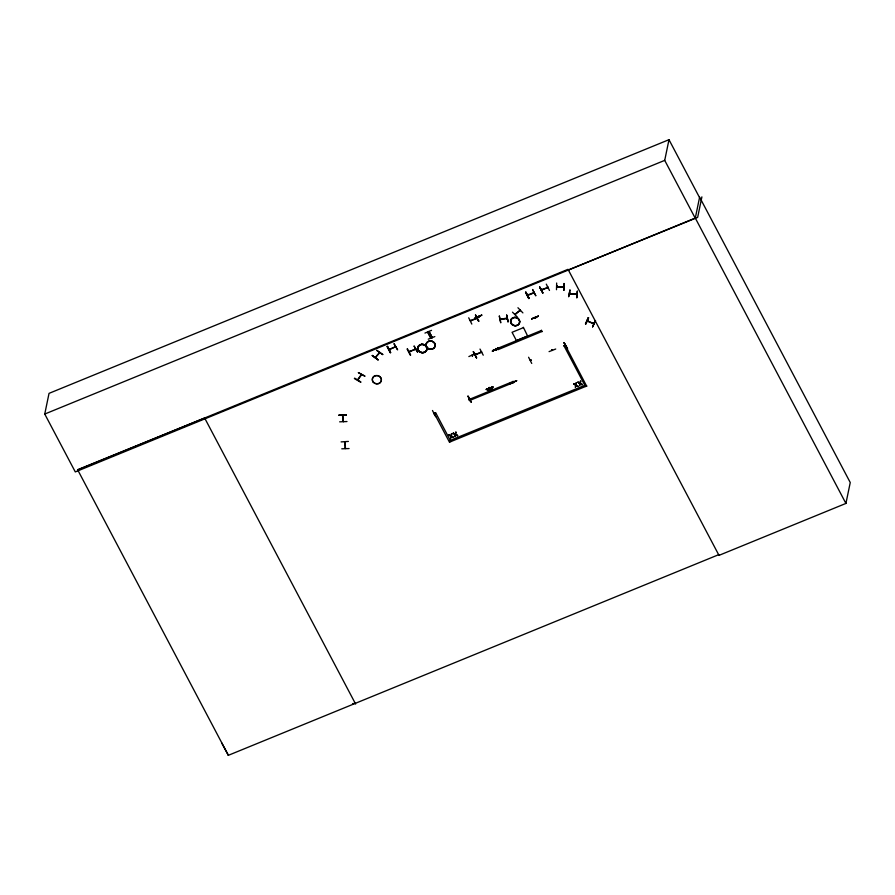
<?xml version="1.0" encoding="UTF-8"?>
<svg xmlns="http://www.w3.org/2000/svg" width="895" height="895" viewBox="0 0 895 895"><rect width="100%" height="100%" fill="white"/><g stroke="black" fill="none" stroke-linecap="round" stroke-linejoin="round"><path stroke-width="1.34" d="M472.023 355.349L472.37 355.975L472.705 355.427M478.97 317.266L478.657 316.685L478.926 317.21M489.397 387.457L489.688 387.58M535.523 318.049C534.639 317.982 534.897 318.005 535.546 317.803M556.668 283.021L556.477 289.711M563.828 286.489C565.114 287.754 555.258 287.138 556.779 286.053M563.816 290.327L564.04 283.469L563.928 290.316M415.604 349.218L409.16 351.5M342.483 415.246L343.165 421.411M345.336 448.35L344.62 441.962M389.582 348.893L389.728 348.983M434.713 413.065L434.88 413.333M469.248 398.857L468.835 399.696L468.79 399.036M469.539 399.069L468.667 399.371M476.945 318.475L470.535 320.813M534.136 292.878L533.621 292.799M531.071 359.947L530.914 359.947M565.036 346.264L565.618 345.459M341.756 448.809L349.084 448.552M361.278 374.546L357.698 379.603M360.976 374.994L361.077 374.636M361.658 374.692L357.944 379.827M450.957 435.899L448.966 435.004L450.957 435.899L451.684 433.885L451.427 436.122L453.385 437.286L451.427 436.122M451.371 436.38L452.881 437.498L451.371 436.38L450.632 438.416L450.901 436.156L448.966 435.004M455.242 434.142L453.25 433.247L455.242 434.142L455.969 432.14L455.712 434.366L457.669 435.529L455.712 434.366M455.656 434.623L457.177 435.742L455.656 434.623L454.928 436.659L455.186 434.399L453.25 433.247M575.664 384.861L573.673 383.977L575.664 384.861L576.391 382.859L576.134 385.096L578.092 386.26L576.134 385.096M576.078 385.353L577.599 386.461L576.078 385.353L575.351 387.39L575.608 385.118L573.673 383.977M579.949 383.116L577.957 382.221L579.949 383.116L580.676 381.102L580.419 383.34L582.388 384.503L580.419 383.34M580.374 383.597L581.884 384.716L580.374 383.597L579.636 385.633L579.893 383.373L577.957 382.221M455.186 434.399L454.928 436.659M344.597 442.096L344.709 442.264M569.97 290.047L568.661 296.782L569.936 290.047M576.235 294.019L576.056 294.142M576.827 294.477L576.749 294.086M577.275 291.11L576.783 297.968L577.353 291.278M718.562 554.732L718.909 555.403L845.92 503.426L695.292 218.056L75.292 471.911L44.75 414.049L49.035 393.364L668.99 139.687L699.532 197.549M346.32 414.788L338.992 415.112M339.652 421.836L346.98 421.534M342.953 415.448L342.539 415.884L342.561 414.855M341.107 441.906L348.379 441.425M354.61 378.126L360.864 381.964M358.38 372.689L364.892 376.057M344.687 441.66L344.62 442.633L345.078 442.242M345.526 448.574L344.933 441.649M344.944 442.689L345.022 441.783M358.28 379.323L357.911 380.185M345.269 447.679L345.291 448.216M364.735 376.18L358.436 372.589M372.331 355.472L378.16 359.902L372.342 355.46M376.761 350.46L382.87 354.442M375.52 357.452L379.726 352.809M375.631 357.116L375.128 357.687L379.648 352.227M379.424 353.167L379.189 352.652M379.502 352.294L379.48 352.865M387.356 346.522L390.6 352.675L387.445 346.354M389.056 349.374L389.28 349.386M390.623 352.507L387.434 346.365M394.035 343.859L397.604 349.867L394.136 343.803M394.952 347.338L395.008 346.712M395.758 346.745L395.467 346.522M395.646 346.533L389.236 349.721M410.671 355.091L407.415 348.815M409.619 351.31L409.832 351.556M414.139 346.197L417.641 352.238L414.116 346.074M414.978 349.732L415.034 349.095M415.493 348.905L415.772 349.128M415.66 348.916L409.205 352.115M424.957 333.085L431.547 330.356M427.877 331.944L431.155 338.097L427.832 331.989M428.75 331.609L431.893 337.795L428.683 331.53M428.246 339.171L434.825 336.598M432.475 410.492L435.63 416.678M434.053 413.333L434.757 413.613M434.153 413.21L434.198 413.882L434.612 413.031M434.254 413.826L434.388 413.255M450.901 441.582L435.675 412.729M468.7 317.792L471.822 324.079M470.378 320.511L470.938 320.634M471.05 320.567L470.837 320.32M478.579 321.383L475.659 315.152M475.368 315.118L478.859 321.294L475.637 315.141M475.133 317.904L481.823 315.152L475.167 317.792M586.762 385.991L449.614 442.108M451.147 434.109L451.684 433.885M450.901 436.156L448.932 435.171M450.274 440.385L584.849 385.32M476.229 318.228L476.263 318.139M468.857 356.579L475.323 353.581M476.722 317.949L470.334 320.835M476.867 318.531L476.901 317.96M478.422 316.405L478.68 316.975M455.432 432.352L455.969 432.14M472.314 355.93L472.347 354.901M472.381 355.908L472.482 355.002M476.565 357.787L473.321 351.657L476.554 357.799M481.801 315.13L475.156 317.993M475.48 354.174L475.637 354.275M467.817 396.194L471.117 402.291M480 349.061L483.233 355.192M513.719 382.456L469.674 400.479M480.772 352.171L480.895 351.959M481.644 351.992L481.353 351.769M481.499 352.35L481.532 351.78M499.287 316.159L500.752 322.826L499.365 316.024M492.686 350.504C513.35 341.722 478.232 357.62 499.153 347.998M500.215 319L500.16 319.336M486.231 389.247L493 387.065L486.365 389.728M500.719 318.933L500.864 319.067M496.255 349.744L495.662 348.535M495.987 348.994L496.166 350.034L496.524 349.553M542.068 331.418L497.967 349.699L497.385 348.244M506.637 318.094L506.648 318.765M492.854 386.774L486.242 389.482L493 387.099M507.129 318.027L500.104 319.358M507.297 318.072L507.286 318.598M508.069 321.764L506.637 315.006L508.047 321.629M512.488 312.165L517.511 317.255M515.039 314.179L520.364 309.95M515.285 314.425L515.408 313.865M515.319 314.458L520.297 310.252M520.487 310.475L519.872 310.912L520.241 310.296M525.801 292.307L529.057 298.46L525.891 292.139M522.893 312.892L517.936 307.735M527.468 294.981L533.957 292.643L533.409 293.124M527.569 294.858L527.58 295.529L534.069 292.855M510.038 383.373L516.672 380.711L510.06 383.407M529.023 298.438L525.88 292.15M523.239 327.727L512.052 332.302L516.415 340.57L527.602 335.983L523.34 327.246M513.171 381.841L513.126 381.27L513.461 382.109M513.506 381.706L512.88 381.717M534.091 292.318L534.203 292.531M535.781 295.742L532.57 289.477L535.758 295.63M538.331 316.092L531.708 318.754M539.64 287.015L542.873 293.146L539.584 287.015M535.188 317.277L535.478 318.262M535.322 317.378L535.512 318.206M541.363 289.555L547.818 287.608L547.874 286.971M541.486 290.193L547.796 287.575M541.318 289.89L541.822 289.365M528.598 357.25L531.742 363.437M542.896 292.978L539.663 286.847M530.243 359.935L531.026 360.159M530.343 359.824L530.511 360.126M547.237 287.15L547.36 287.798M547.695 286.959L547.113 287.485M549.485 290.45L546.286 284.14M542.012 331.676L541.441 330.221M557.294 286.702L557.294 286.087M557.361 286.165L557.384 286.467M549.071 351.623L555.717 349.016M563.313 286.456L563.257 286.792M551.969 349.587L552.528 349.956M552.17 349.8L552.439 350.325M569.578 293.112L569.634 293.705L576.883 294.175M569.746 293.068L569.634 293.739L576.749 294.466M570.193 293.773L570.249 293.146M564.018 342.796L567.575 348.804L564.096 342.617M585.475 386.517L563.895 345.627M586.706 386.248L565.181 345.101M567.285 348.77L564.051 342.628M585.8 323.968L588.295 317.725L585.822 323.789M587.344 320.522L587.288 321.16L587.512 320.522M588.082 320.925L587.981 320.723M588.697 317.725L585.744 323.912M575.854 383.082L576.391 382.859M580.15 381.326L580.676 381.102M579.893 383.373L577.924 382.389M592.647 326.809L595.488 320.589L592.658 326.664M593.463 323.386L593.407 323.341M593.799 323.856L594.011 323.252L593.922 323.912L587.31 321.126M845.92 503.426L850.25 482.539L699.621 197.168L695.258 218.235L664.716 160.373L668.99 139.687M701.893 196.878L697.652 217.384L568.37 269.999M488.894 390.254L488.592 389.784L491.601 388.855L488.927 390.119M480.85 352.294C480.268 352.373 466.742 358.235 481.51 352.328M389.023 349.464L395.579 346.835M434.109 413.546L434.556 413.333M468.7 399.427L469.293 399.192M527.468 295.26L528.072 295.014M491.299 388.374L488.704 389.784M588.317 317.736L585.442 323.789M592.579 326.82L595.488 320.589M372.275 355.651L378.137 359.891M496.456 350.012L496.132 349.397M489.599 387.949L489.062 387.513L489.319 388.061M354.375 378.563L360.685 382.232M563.884 287.127L556.656 286.68M474.965 354.666L475.592 354.487M476.207 318.441L476.834 318.262M382.668 354.666L376.806 350.292M587.277 320.824L594.056 323.677M530.903 360.249L530.444 360.428M410.313 355.214L407.102 349.072M390.254 352.809L387.076 346.645M528.699 298.594L525.533 292.43M427.564 332.101L430.786 338.243M487.73 389.448L491.377 387.546L492.541 389.224L488.793 391.171M488.771 391.249L492.63 389.247L491.411 387.401L487.562 389.403L488.771 391.249L487.574 389.403M44.75 414.049L664.716 160.373M429.958 334.439L429.421 334.819L430.159 334.517M497.34 348.502L541.385 330.479M563.839 345.884L565.125 345.358M435.619 412.987L434.332 413.512L449.558 442.365M228.359 755.313L718.64 554.699L718.998 555.359L568.012 269.328L77.731 469.942L228.359 755.313L221.714 742.939M77.608 469.707L204.642 418.01L355.628 704.052M531.675 318.877L538.365 316.114M499.343 347.875L492.496 350.829L499.164 348.01M507.208 318.609L500.171 319.638M352.529 703.627L355.281 703.38M338.97 415.235L346.331 414.821M506.659 315.141L507.968 321.797M552.193 350.448L551.902 349.967M453.217 433.415L455.152 434.567M342.763 415.224L343.4 421.769M513.663 382.713L513.036 381.516L468.991 399.539L469.618 400.736M473.321 351.657L476.532 357.955M538.331 316.293L531.697 318.956M510.184 383.865L516.683 380.722M468.163 396.037L471.363 402.191M346.298 414.989L338.97 415.314M432.251 337.65L429.018 331.508L432.229 337.639M418.86 351.232A4.62 4.173 11.7 0 0 426.669 350.124A4.62 4.173 11.7 0 0 421.433 344.474A4.62 4.173 11.7 0 0 418.871 351.153A4.62 4.173 11.7 0 0 426.691 350.046A4.587 4.139 11.7 0 0 421.467 344.362A4.587 4.139 11.7 0 0 418.905 351.086A4.587 4.139 11.7 0 0 426.669 349.99A4.576 4.139 11.7 0 0 421.467 344.374A4.576 4.139 11.7 0 0 418.905 351.086A4.576 4.139 11.7 0 0 426.658 349.979A4.62 4.173 11.7 0 0 421.455 344.385A4.62 4.173 11.7 0 0 418.86 351.232M427.128 347.775A4.62 4.173 11.7 0 0 434.948 346.667A4.587 4.139 11.7 0 0 429.723 340.984A4.587 4.139 11.7 0 0 427.161 347.707A4.587 4.139 11.7 0 0 434.925 346.611A4.62 4.173 11.7 0 0 429.712 341.017A4.62 4.173 11.7 0 0 427.128 347.775M427.172 347.707A4.576 4.139 11.7 0 0 434.925 346.6A4.576 4.139 11.7 0 0 429.723 340.995A4.576 4.139 11.7 0 0 427.172 347.707M373.394 382.355A4.587 4.139 11.7 0 0 381.169 381.259A4.587 4.139 11.7 0 0 375.956 375.643A4.587 4.139 11.7 0 0 373.394 382.355M373.428 382.221A4.576 4.139 11.7 0 0 381.18 381.125A4.576 4.139 11.7 0 0 375.989 375.52A4.576 4.139 11.7 0 0 373.428 382.221M511.671 324.258A4.587 4.139 11.7 0 0 519.436 323.151A4.587 4.139 11.7 0 0 514.233 317.535A4.587 4.139 11.7 0 0 511.671 324.258M511.694 324.135A4.587 4.139 11.7 0 0 519.458 323.028A4.587 4.139 11.7 0 0 514.256 317.412A4.587 4.139 11.7 0 0 511.694 324.135A4.576 4.139 11.7 0 0 519.458 323.028A4.576 4.139 11.7 0 0 514.256 317.412A4.576 4.139 11.7 0 0 511.705 324.124"/></g></svg>
